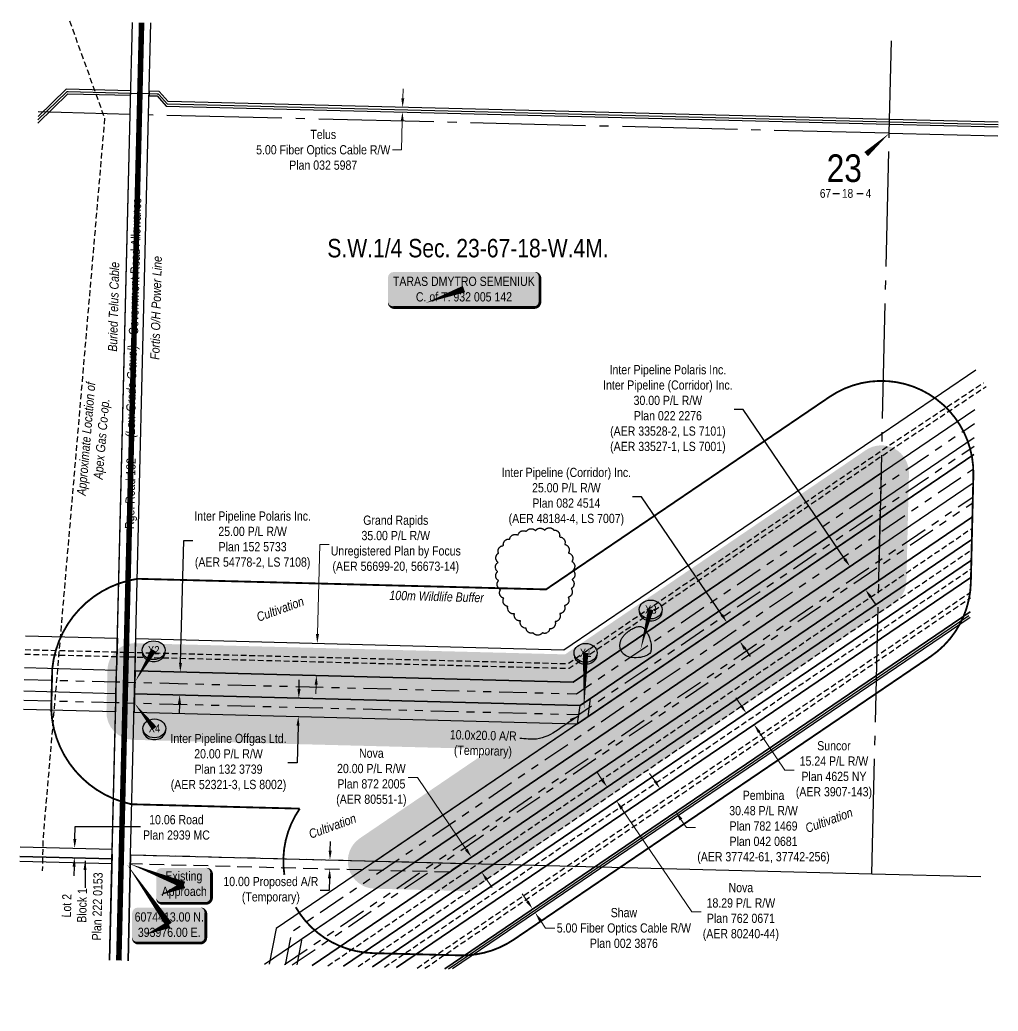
# Model space of a CAD drawing. Extents: x 393429 to 395403, y 6074252 to 6076228.
# Drawn here: x 393860 to 394923, y 6074252 to 6075329 of the extents above; entities that cross this region are included whole.
import ezdxf
from ezdxf.enums import TextEntityAlignment as Align

# ---------------------------------------------------------------- set-up
doc = ezdxf.new("R2010")
doc.units = 0
doc.header["$LTSCALE"] = 5
doc.header["$PDSIZE"] = 0.5
for name, pattern in [('0', [1, 1, 0]), ('foc-DRILLPATH', [14.75, 6, -1.75, 1.75, -1.75, 1.75, -1.75]), ('foc-QUARTERLINE', [33, 25, -3, 2, -3]), ('foc-TIELINE', [1.875, 1.25, -0.625]), ('HIDDEN2', [4.7625, 3.175, -1.5875]), ('UG_PIPE', [1.875, 1.25, -0.625])]:
    doc.linetypes.add(name, pattern=pattern)
doc.layers.get('Defpoints').update_dxf_attribs({"color": 9})
for name, color, linetype in [('10', 1, 'Continuous'), ('9', 3, 'Continuous'), ('AS-CABLE', 224, 'foc-CABLE'), ('AS-OWNER', 7, 'Continuous'), ('AS-PIPE-UG', 44, 'UG_PIPE'), ('AS-PIPE-UG-T', 44, 'Continuous'), ('AS-POWER', 104, 'foc-POWER'), ('AS-POWER-T', 104, 'Continuous'), ('AS-ROADS', 254, 'Continuous'), ('AS-TELUS', 224, 'foc-TEL'), ('C-RW', 13, 'Continuous'), ('C-SYMBOL', 7, 'Continuous'), ('F-RW', 190, 'Continuous'), ('L-QSEC', 8, 'foc-QUARTERLINE'), ('L-ROAD-T', 7, 'Continuous'), ('L-SEC', 7, 'Continuous'), ('L-SECLBL', 7, 'Continuous'), ('L-TITLEDB', 4, 'Continuous'), ('L-TITLEDB-T', 4, 'Continuous'), ('P-BUFFER-H 30m', 51, 'Continuous'), ('P-BUFFER-YELLOW', 50, 'foc-TIELINE'), ('P-BUFFER-YELLOW-T', 50, 'Continuous'), ('P-CROSSINGS', 250, 'Continuous'), ('P-PDRILLPATH', 12, 'foc-DRILLPATH'), ('P-PROPOSED', 10, 'Continuous'), ('P-PROPOSED-T', 10, 'Continuous'), ('P-TEMP-H', 41, 'Continuous'), ('P-TEMP_WORKSPACE', 46, 'Continuous'), ('T-BUSH', 110, '0'), ('T-EXISTING TFA', 220, 'HIDDEN2'), ('T-EXISTING TFA-T', 220, 'Continuous'), ('WETLAND', 143, 'Continuous')]:
    doc.layers.add(name, color=color, linetype=linetype)
for name, color, linetype, lineweight in [('F-RW-T', 190, 'Continuous', 9), ('P-TEMP-T', 46, 'Continuous', 18), ('T-TEXT', 48, 'Continuous', 18)]:
    doc.layers.add(name, color=color, linetype=linetype, lineweight=lineweight)
for name, color, linetype, true_color in [('P-REPAIR-BLUE-H', 7, 'Continuous', 0xa0d6fd), ('P-REPAIR-BROWN-H', 7, 'Continuous', 0xe7d5cf), ('P-REPAIR-GREEN-H', 7, 'Continuous', 0xd9ffb3), ('P-REPAIR-PURPLE-H', 7, 'Continuous', 0xeeddfd)]:
    doc.layers.add(name, color=color, linetype=linetype, true_color=true_color)
doc.styles.add('175L', font='ARIALN.TTF', dxfattribs={"height": 20})
doc.styles.add('80', font='ARIALN.TTF', dxfattribs={"height": 10})
doc.styles.add('80CG', font='ARIALN.TTF', dxfattribs={"height": 10})
doc.styles.add('80L', font='ARIALN.TTF', dxfattribs={"height": 10})
doc.styles.add('80LS', font='ARIALNI.TTF', dxfattribs={"height": 10})
doc.styles.add('Crossing', font='ARIALN.TTF', dxfattribs={"height": 10})
doc.styles.add('foc-LtypeFont', font='ARIALN.TTF', dxfattribs={"height": 7.35})
doc.styles.add('SIMPLEX', font='ARIALN.TTF')
doc.linetypes.add('foc-CABLE', pattern='A,2,-1,["C",foc-LtypeFont,S=0.2,R=0,X=-0.625,Y=-0.75],-1.24,8', length=12.24)
doc.linetypes.add('foc-POWER', pattern='A,6,-1,["P",foc-LtypeFont,S=0.2,R=0,X=-0.625,Y=-0.75],-1.24,4', length=12.24)
doc.linetypes.add('foc-POWER-NOLINE', pattern='A,0,-4,["P",foc-LtypeFont,S=0.2,R=0,X=-0.625,Y=-0.75],-8.24', length=12.24)
doc.linetypes.add('foc-TEL', pattern='A,2,-1,["T",foc-LtypeFont,S=0.2,R=0,X=-0.425,Y=-0.75],-1.24,8', length=12.24)
doc.linetypes.add('foc-TEL-NOLINE', pattern='A,0,-2,["T",foc-LtypeFont,S=0.2,R=0,X=-0.425,Y=-0.75],-10.24', length=12.24)
doc.dimstyles.new('Compass 5 000', dxfattribs={"dimscale": 5, "dimtxt": 9, "dimasz": 2, "dimexe": 0.2, "dimexo": 0.0625, "dimgap": 0.5, "dimtad": 0, "dimtih": 1, "dimtoh": 1, "dimzin": 0, "dimdsep": 46, "dimtxsty": '80CG', "dimcen": 0.1, "dimse1": 1, "dimse2": 1, "dimclrd": 256, "dimclrt": 256, "dimaunit": 1, "dimadec": 4, "dimazin": 0, "dimtfac": 0.06, "dimtofl": 0, "dimtmove": 0, "dimatfit": 1, "dimfxl": 0.2, "dimtolj": 1, "dimtzin": 0, "dimlwd": -1, "dimarcsym": 0})

# ---------------------------------------------------------------- blocks, each defined once
blk = doc.blocks.new('L-SECLBL')
at = {"layer": '9', "color": 7}
for p, q in [((-5.1, -27.8), (-12.3, -27.8)), ((20.7, -27.8), (13.5, -27.8))]:
    blk.add_line(p, q, dxfattribs=at)
at = {"layer": '10', "color": 2, "style": 'SIMPLEX'}
blk.add_attdef('SEC', text='', height=30, dxfattribs=at).set_placement((0, 0), align=Align.MIDDLE)
at = {"layer": '10', "color": 5, "style": '80L'}
blk.add_attdef('TWP', text='', height=9.5, dxfattribs=at).set_placement((-14.4, -27.4), align=Align.MIDDLE_RIGHT)
blk.add_attdef('RGE', text='', height=9.5, dxfattribs=at).set_placement((3.6, -27.4), align=Align.MIDDLE_CENTER)
blk.add_attdef('MER', text='', height=9.5, dxfattribs=at).set_placement((23.2, -27.4), align=Align.MIDDLE_LEFT)
blk = doc.blocks.new('*D422')
at = {"layer": 'Defpoints', "color": 0, "transparency": 16777216}
for p in [(394420.3, 6074358.7), (394350.1, 6074317.1), (394353, 6074313)]:
    blk.add_point(p, dxfattribs=at)
at = {"layer": 'F-RW-T', "transparency": 16777216}
for p, q in [((394411.8, 6074371.1), (394406.2, 6074379.4)), ((394425.9, 6074350.4), (394431.5, 6074342.2)), ((394431.5, 6074342.2), (394441.5, 6074342.2))]:
    blk.add_line(p, q, dxfattribs=at)
for points in [[(394413.2, 6074372), (394410.5, 6074370.2), (394417.5, 6074362.8)], [(394427.3, 6074351.4), (394424.5, 6074349.5), (394420.3, 6074358.7)]]:
    blk.add_solid(points, dxfattribs=at)
at = {"layer": 'F-RW-T', "transparency": 16777216, "insert": (394516.6, 6074342.2), "char_height": 10, "attachment_point": 5, "style": '80CG'}
blk.add_mtext('\\A1;Shaw\\P5.00 Fiber Optics Cable R/W\\PPlan 002 3876', dxfattribs=at)
blk = doc.blocks.new('*D423')
at = {"layer": 'Defpoints', "color": 0, "transparency": 16777216}
for p in [(394573, 6074468.5), (394251.2, 6074286.8), (394268.3, 6074261.6)]:
    blk.add_point(p, dxfattribs=at)
at = {"layer": 'F-RW-T', "transparency": 16777216}
for p, q in [((394550.2, 6074501.9), (394544.6, 6074510.2)), ((394578.6, 6074460.2), (394584.5, 6074451.5)), ((394584.5, 6074451.5), (394594.5, 6074451.5))]:
    blk.add_line(p, q, dxfattribs=at)
for points in [[(394551.6, 6074502.9), (394548.9, 6074501), (394555.8, 6074493.7)], [(394580, 6074461.1), (394577.2, 6074459.2), (394573, 6074468.5)]]:
    blk.add_solid(points, dxfattribs=at)
at = {"layer": 'F-RW-T', "transparency": 16777216, "insert": (394668.3, 6074451.5), "char_height": 10, "attachment_point": 5, "style": '80CG'}
blk.add_mtext('\\A1;Pembina\\P30.48 P/L R/W\\PPlan 782 1469\\PPlan 042 0681\\P(AER 37742-61, 37742-256)', dxfattribs=at)
blk = doc.blocks.new('*D424')
at = {"layer": 'Defpoints', "color": 0, "transparency": 16777216}
for p in [(394508.7, 6074480.1), (394209.4, 6074298.9), (394219.7, 6074283.8)]:
    blk.add_point(p, dxfattribs=at)
at = {"layer": 'F-RW-T', "transparency": 16777216}
for p, q in [((394492.8, 6074503.5), (394487.2, 6074511.7)), ((394514.3, 6074471.8), (394590.5, 6074359.6)), ((394590.5, 6074359.6), (394600.5, 6074359.6))]:
    blk.add_line(p, q, dxfattribs=at)
for points in [[(394494.2, 6074504.4), (394491.4, 6074502.5), (394498.4, 6074495.2)], [(394515.7, 6074472.7), (394512.9, 6074470.8), (394508.7, 6074480.1)]]:
    blk.add_solid(points, dxfattribs=at)
at = {"layer": 'F-RW-T', "transparency": 16777216, "insert": (394643.7, 6074359.6), "char_height": 10, "attachment_point": 5, "style": '80CG'}
blk.add_mtext('\\A1;Nova\\P18.29 P/L R/W\\PPlan 762 0671\\P(AER 80240-44)', dxfattribs=at)
blk = doc.blocks.new('*D425')
at = {"layer": 'Defpoints', "color": 0, "transparency": 16777216}
for p in [(394762.2, 6074734.8), (394087.7, 6074276.7), (394104.5, 6074251.9)]:
    blk.add_point(p, dxfattribs=at)
at = {"layer": 'P-PROPOSED-T', "color": 240, "transparency": 16777216}
for p, q in [((394646.3, 6074905.5), (394636.3, 6074905.5)), ((394756.6, 6074743), (394646.3, 6074905.5)), ((394784.6, 6074701.7), (394790.3, 6074693.4))]:
    blk.add_line(p, q, dxfattribs=at)
for points in [[(394757.9, 6074744), (394755.2, 6074742.1), (394762.2, 6074734.8)], [(394786, 6074702.6), (394783.3, 6074700.7), (394779, 6074709.9)]]:
    blk.add_solid(points, dxfattribs=at)
at = {"layer": 'P-PROPOSED-T', "transparency": 16777216, "insert": (394564.4, 6074905.5), "char_height": 10, "attachment_point": 5, "style": '80CG'}
blk.add_mtext('\\A1;Inter Pipeline Polaris Inc.\\PInter Pipeline (Corridor) Inc.\\P30.00 P/L R/W\\PPlan 022 2276\\P(AER 33528-2, LS 7101)\\P(AER 33527-1, LS 7001)', dxfattribs=at)
blk = doc.blocks.new('*D426')
at = {"layer": 'Defpoints', "color": 0, "transparency": 16777216}
for p in [(394658.1, 6074563.1), (394268.6, 6074317), (394277.2, 6074304.4)]:
    blk.add_point(p, dxfattribs=at)
at = {"layer": 'F-RW-T', "transparency": 16777216}
for p, q in [((394643.9, 6074584), (394638.3, 6074592.2)), ((394663.7, 6074554.8), (394691.6, 6074513.7)), ((394691.6, 6074513.7), (394701.6, 6074513.7))]:
    blk.add_line(p, q, dxfattribs=at)
for points in [[(394645.3, 6074584.9), (394642.5, 6074583), (394649.5, 6074575.7)], [(394665.1, 6074555.8), (394662.3, 6074553.9), (394658.1, 6074563.1)]]:
    blk.add_solid(points, dxfattribs=at)
at = {"layer": 'F-RW-T', "transparency": 16777216, "insert": (394744.8, 6074513.7), "char_height": 10, "attachment_point": 5, "style": '80CG'}
blk.add_mtext('\\A1;Suncor\\P15.24 P/L R/W\\PPlan 4625 NY\\P(AER 3907-143)', dxfattribs=at)
blk = doc.blocks.new('*D427')
at = {"layer": 'Defpoints', "color": 0, "transparency": 16777216}
for p in [(394628.5, 6074674.2), (394612.5, 6074663.3), (394626.6, 6074642.7)]:
    blk.add_point(p, dxfattribs=at)
at = {"layer": 'P-PROPOSED-T', "color": 240, "transparency": 16777216}
for p, q in [((394535.9, 6074810.6), (394525.9, 6074810.6)), ((394622.9, 6074682.5), (394535.9, 6074810.6)), ((394648.2, 6074645.3), (394653.8, 6074637))]:
    blk.add_line(p, q, dxfattribs=at)
for points in [[(394624.3, 6074683.4), (394621.5, 6074681.6), (394628.5, 6074674.2)], [(394649.6, 6074646.2), (394646.8, 6074644.3), (394642.6, 6074653.5)]]:
    blk.add_solid(points, dxfattribs=at)
at = {"layer": 'P-PROPOSED-T', "transparency": 16777216, "insert": (394454.1, 6074810.6), "char_height": 10, "attachment_point": 5, "style": '80CG'}
blk.add_mtext('\\A1;Inter Pipeline (Corridor) Inc.\\P25.00 P/L R/W\\PPlan 082 4514\\P(AER 48184-4, LS 7007)', dxfattribs=at)
blk = doc.blocks.new('*D428')
at = {"layer": 'Defpoints', "color": 0, "transparency": 16777216}
for p in [(394163.4, 6074591.9), (394248.8, 6074589.7), (394248.3, 6074569.7)]:
    blk.add_point(p, dxfattribs=at)
at = {"layer": 'P-PROPOSED-T', "color": 240, "transparency": 16777216}
for p, q in [((394163.7, 6074601.9), (394164, 6074611.9)), ((394162.7, 6074562), (394161.6, 6074521.6)), ((394161.6, 6074521.6), (394151.6, 6074521.6))]:
    blk.add_line(p, q, dxfattribs=at)
for points in [[(394162, 6074602), (394165.4, 6074601.9), (394163.4, 6074591.9)], [(394161, 6074562), (394164.3, 6074561.9), (394162.9, 6074571.9)]]:
    blk.add_solid(points, dxfattribs=at)
at = {"layer": 'P-PROPOSED-T', "transparency": 16777216, "insert": (394087.1, 6074521.6), "char_height": 10, "attachment_point": 5, "style": '80CG'}
blk.add_mtext('\\A1;Inter Pipeline Offgas Ltd.\\P20.00 P/L R/W\\PPlan 132 3739\\P(AER 52321-3, LS 8002)', dxfattribs=at)
blk = doc.blocks.new('*D429')
at = {"layer": 'Defpoints', "color": 0, "transparency": 16777216}
for p in [(394034.7, 6074620.3), (394089.4, 6074618.9), (394088.7, 6074593.9)]:
    blk.add_point(p, dxfattribs=at)
at = {"layer": 'P-PROPOSED-T', "color": 240, "transparency": 16777216}
for p, q in [((394035, 6074630.3), (394038.4, 6074763.2)), ((394038.4, 6074763.2), (394048.4, 6074763.2)), ((394033.8, 6074585.3), (394033.6, 6074575.3))]:
    blk.add_line(p, q, dxfattribs=at)
for points in [[(394033.3, 6074630.3), (394036.6, 6074630.2), (394034.7, 6074620.3)], [(394032.1, 6074585.3), (394035.5, 6074585.3), (394034.1, 6074595.3)]]:
    blk.add_solid(points, dxfattribs=at)
at = {"layer": 'P-PROPOSED-T', "transparency": 16777216, "insert": (394113.3, 6074763.2), "char_height": 10, "attachment_point": 5, "style": '80CG'}
blk.add_mtext('\\A1;Inter Pipeline Polaris Inc.\\P25.00 P/L R/W\\PPlan 152 5733\\P(AER 54778-2, LS 7108)', dxfattribs=at)
blk = doc.blocks.new('*D430')
at = {"layer": 'Defpoints', "color": 0, "transparency": 16777216}
for p in [(394183.5, 6074651.4), (394240.5, 6074650), (394239.6, 6074615)]:
    blk.add_point(p, dxfattribs=at)
at = {"layer": 'F-RW-T', "transparency": 16777216}
for p, q in [((394183.8, 6074661.4), (394186.3, 6074758.7)), ((394186.3, 6074758.7), (394196.3, 6074758.7)), ((394182.3, 6074606.5), (394182.1, 6074596.5))]:
    blk.add_line(p, q, dxfattribs=at)
for points in [[(394182.1, 6074661.5), (394185.4, 6074661.4), (394183.5, 6074651.4)], [(394180.7, 6074606.5), (394184, 6074606.4), (394182.6, 6074616.5)]]:
    blk.add_solid(points, dxfattribs=at)
at = {"layer": 'F-RW-T', "transparency": 16777216, "insert": (394268.8, 6074758.7), "char_height": 10, "attachment_point": 5, "style": '80CG'}
blk.add_mtext('\\A1;Grand Rapids\\P35.00 P/L R/W\\PUnregistered Plan by Focus\\P(AER 56699-20, 56673-14)', dxfattribs=at)
blk = doc.blocks.new('*D431')
at = {"layer": 'Defpoints', "color": 0, "transparency": 16777216}
for p in [(394276.1, 6075228.6), (394283.9, 6075228.4), (394284, 6075233.4)]:
    blk.add_point(p, dxfattribs=at)
at = {"layer": 'F-RW-T', "transparency": 16777216}
for p, q in [((394276.5, 6075243.6), (394276.7, 6075253.6)), ((394275.9, 6075218.6), (394275.1, 6075187.5)), ((394275.1, 6075187.5), (394265.1, 6075187.5))]:
    blk.add_line(p, q, dxfattribs=at)
for points in [[(394274.8, 6075243.6), (394278.1, 6075243.6), (394276.2, 6075233.6)], [(394274.2, 6075218.6), (394277.5, 6075218.6), (394276.1, 6075228.6)]]:
    blk.add_solid(points, dxfattribs=at)
at = {"layer": 'F-RW-T', "transparency": 16777216, "insert": (394190, 6075187.5), "char_height": 10, "attachment_point": 5, "style": '80CG'}
blk.add_mtext('\\A1;Telus\\P5.00 Fiber Optics Cable R/W\\PPlan 032 5987', dxfattribs=at)
blk = doc.blocks.new('*D432')
at = {"layer": 'Defpoints', "color": 0, "transparency": 16777216}
for p in [(394433.5, 6074475.3), (394444.7, 6074458.7), (394351, 6074419.2)]:
    blk.add_point(p, dxfattribs=at)
at = {"layer": 'F-RW-T', "transparency": 16777216}
for p, q in [((394292.3, 6074505.6), (394282.3, 6074505.6)), ((394345.4, 6074427.5), (394292.3, 6074505.6)), ((394367.8, 6074394.4), (394373.5, 6074386.2))]:
    blk.add_line(p, q, dxfattribs=at)
for points in [[(394346.7, 6074428.4), (394344, 6074426.6), (394351, 6074419.2)], [(394369.2, 6074395.4), (394366.5, 6074393.5), (394362.2, 6074402.7)]]:
    blk.add_solid(points, dxfattribs=at)
at = {"layer": 'F-RW-T', "transparency": 16777216, "insert": (394242.3, 6074505.6), "char_height": 10, "attachment_point": 5, "style": '80CG'}
blk.add_mtext('\\A1;Nova\\P20.00 P/L R/W\\PPlan 872 2005\\P(AER 80551-1)', dxfattribs=at)
blk = doc.blocks.new('*D433')
at = {"layer": 'Defpoints', "color": 0, "transparency": 16777216}
for p in [(394074.9, 6074419.3), (394074.7, 6074409.3), (394197.1, 6074406.2)]:
    blk.add_point(p, dxfattribs=at)
at = {"layer": 'T-EXISTING TFA-T', "transparency": 16777216}
for p, q in [((394197.6, 6074426.2), (394197.8, 6074436.2)), ((394196.8, 6074396.2), (394196.5, 6074382.9)), ((394196.5, 6074382.9), (394186.5, 6074382.9))]:
    blk.add_line(p, q, dxfattribs=at)
for points in [[(394195.9, 6074426.2), (394199.2, 6074426.1), (394197.3, 6074416.2)], [(394195.1, 6074396.2), (394198.5, 6074396.1), (394197.1, 6074406.2)]]:
    blk.add_solid(points, dxfattribs=at)
at = {"layer": 'T-EXISTING TFA-T', "transparency": 16777216, "insert": (394133.1, 6074382.9), "char_height": 10, "attachment_point": 5, "style": '80CG'}
blk.add_mtext('\\A1;10.00 Proposed A/R\\P(Temporary) ', dxfattribs=at)
blk = doc.blocks.new('*U434')
h = blk.add_hatch(color=255)
edge = h.paths.add_edge_path()
edge.add_line((-24, -20), (24, -20))
edge.add_arc((24, -14), 6, 270, 360)
edge.add_line((30, -14), (30, 12.5))
edge.add_arc((24, 12.5), 6, 0, 90)
edge.add_line((24, 18.5), (-24, 18.5))
edge.add_arc((-24, 12.5), 6, 90, 180)
edge.add_line((-30, 12.5), (-30, -14))
edge.add_arc((-24, -14), 6, 180, 270)
at = {"color": 1, "flags": 128}
for points in [[(-60.1, 23.4, 0, 7.5, 0), (0, 0, 0, 0, 0)], [(-25.5, -11, 0, 7.5, 0), (0, 0, 0, 0, 0)]]:
    blk.add_lwpolyline(points, format="xyseb", dxfattribs=at)
blk.add_lwpolyline([(-24, -20, 3, 3, 0), (24, -20, 3, 3, 0.414214), (30, -14, 3, 3, 0), (30, 12.5, 3, 0, 0.414214), (24, 18.5, 0, 0, 0), (-24, 18.5, 0, 0, 0.414214), (-30, 12.5, 0, 0, 0), (-30, -14, 0, 3, 0.414214)], format="xyseb", close=True, dxfattribs=at)
at = {"color": 1, "style": '80'}
blk.add_attdef('ENTER_TEXT_001', (-26.8, -4.9), '', height=10, dxfattribs=at)
blk = doc.blocks.new('*U439')
h = blk.add_hatch(color=59)
edge = h.paths.add_edge_path()
edge.add_line((-76.5, -20), (76.5, -20))
edge.add_arc((76.5, -14), 6, 270, 360)
edge.add_line((82.5, -14), (82.5, 12.5))
edge.add_arc((76.5, 12.5), 6, 0, 90)
edge.add_line((76.5, 18.5), (-76.5, 18.5))
edge.add_arc((-76.5, 12.5), 6, 90, 180)
edge.add_line((-82.5, 12.5), (-82.5, -14))
edge.add_arc((-76.5, -14), 6, 180, 270)
at = {"color": 1, "flags": 128}
blk.add_lwpolyline([(-76.5, -20, 3, 3, 0), (76.5, -20, 3, 3, 0.414214), (82.5, -14, 3, 3, 0), (82.5, 12.5, 3, 0, 0.414214), (76.5, 18.5, 0, 0, 0), (-76.5, 18.5, 0, 0, 0.414214), (-82.5, 12.5, 0, 0, 0), (-82.5, -14, 0, 3, 0.414214)], format="xyseb", close=True, dxfattribs=at)
blk.add_lwpolyline([(-41.6, -15.1, 0, 7.5, 0), (0, 0, 0, 0, 0)], format="xyseb", dxfattribs=at)
at = {"color": 1, "style": '80'}
blk.add_attdef('ENTER_TEXT_001', (-36, -5), '', height=10, dxfattribs=at)
blk = doc.blocks.new('xing2')
h = blk.add_hatch(color=50)
h.dxf.hatch_style = 1
edge = h.paths.add_edge_path()
edge.add_ellipse((0, 0), major_axis=(-12.5, 0), ratio=0.816297, start_angle=0, end_angle=360)
h = blk.add_hatch(color=250)
h.dxf.hatch_style = 1
edge = h.paths.add_edge_path()
edge.add_ellipse((0, -2), major_axis=(-12.5, 0), ratio=0.816297, start_angle=0, end_angle=180)
edge.add_line((12.5, -2), (12.5, 0))
edge.add_ellipse((0, 0), major_axis=(-12.5, 0), ratio=0.816297, start_angle=0, end_angle=180, ccw=False)
edge.add_line((-12.5, 0), (-12.5, -2))
at = {"color": 250}
blk.add_ellipse((0, 0), major_axis=(-12.5, 0), ratio=0.816297, dxfattribs=at)
blk.add_ellipse((0, -2), major_axis=(-12.5, 0), ratio=0.816297, start_param=0, end_param=3.141593, dxfattribs=at)
at = {"color": 250, "style": 'Crossing'}
blk.add_attdef('CROSSING', text='', height=9, dxfattribs=at).set_placement((0.1, 0), align=Align.MIDDLE_CENTER)
at = {"color": 250, "style": 'Crossing', "flags": 1}
for tag, p in [('OWNER', (0.1, -12.5)), ('DESCRIPTION', (0.1, -25.8)), ('LOCATION', (0.1, -39.3)), ('DWG_REF', (0.1, -52.8))]:
    blk.add_attdef(tag, text='', height=9, dxfattribs=at).set_placement(p, align=Align.MIDDLE_CENTER)
blk = doc.blocks.new('*U495')
h = blk.add_hatch(color=255)
edge = h.paths.add_edge_path()
edge.add_line((-34, -20), (34, -20))
edge.add_arc((34, -14), 6, 270, 360)
edge.add_line((40, -14), (40, 12.5))
edge.add_arc((34, 12.5), 6, 0, 90)
edge.add_line((34, 18.5), (-34, 18.5))
edge.add_arc((-34, 12.5), 6, 90, 180)
edge.add_line((-40, 12.5), (-40, -14))
edge.add_arc((-34, -14), 6, 180, 270)
at = {"color": 1, "flags": 128}
for points in [[(-46, 66.1, 0, 7.5, 0), (0, 0, 0, 0, 0)], [(-25.5, -11, 0, 7.5, 0), (0, 0, 0, 0, 0)]]:
    blk.add_lwpolyline(points, format="xyseb", dxfattribs=at)
blk.add_lwpolyline([(-34, -20, 3, 3, 0), (34, -20, 3, 3, 0.414214), (40, -14, 3, 3, 0), (40, 12.5, 3, 0, 0.414214), (34, 18.5, 0, 0, 0), (-34, 18.5, 0, 0, 0.414214), (-40, 12.5, 0, 0, 0), (-40, -14, 0, 3, 0.414214)], format="xyseb", close=True, dxfattribs=at)
at = {"color": 1, "style": '80'}
blk.add_attdef('ENTER_TEXT_001', (-26.8, -4.9), '', height=10, dxfattribs=at)

msp = doc.modelspace()

# ---------------------------------------------------------------- hatches: boundary and pattern name
at = {"layer": 'P-BUFFER-H 30m'}
h = msp.add_hatch(color=256, dxfattribs=at)
h.dxf.hatch_style = 1
h.paths.add_polyline_path([(394810.384, 6074694.976, 0.24226057), (394823.521, 6074719.089), (394826.262, 6074835.788, 0.60996819), (394779.416, 6074861.31), (394452.734, 6074639.448), (393986.388, 6074651.558, 0.4146769), (393955.618, 6074622.299), (393954.521, 6074577.313, 0.41375037), (393983.733, 6074546.591), (394372.345, 6074536.5), (394229.82, 6074439.705, 0.72877915), (394245.898, 6074384.898), (394340.199, 6074382.457, 0.15688577), (394357.83, 6074387.629)])
h.paths.add_polyline_path([(393984.512, 6074576.581), (393985, 6074596.575), (393985.609, 6074621.568), (394461.604, 6074609.207), (394796.27, 6074836.492), (394795.549, 6074805.782), (394795.116, 6074787.356), (394794.395, 6074756.646), (394793.529, 6074719.794), (394340.975, 6074412.446), (394289.538, 6074413.778), (394246.674, 6074414.888), (394466.337, 6074564.069)], flags=16)
at = {"layer": 'P-REPAIR-BLUE-H'}
h = msp.add_hatch(color=256, dxfattribs=at)
h.dxf.hatch_style = 1
h.paths.add_polyline_path([(394340.975, 6074412.446), (394793.529, 6074719.794), (394794.395, 6074756.646), (394289.538, 6074413.778)])
at = {"layer": 'P-REPAIR-BROWN-H'}
h = msp.add_hatch(color=256, dxfattribs=at)
h.dxf.hatch_style = 1
h.paths.add_polyline_path([(393985.609, 6074621.568), (393985, 6074596.575), (394468.996, 6074584.007), (394795.549, 6074805.782), (394796.27, 6074836.492), (394461.604, 6074609.207)])
at = {"layer": 'P-REPAIR-GREEN-H'}
h = msp.add_hatch(color=256, dxfattribs=at)
h.dxf.hatch_style = 1
h.paths.add_polyline_path([(393984.512, 6074576.581), (394466.337, 6074564.069), (394795.116, 6074787.356), (394795.549, 6074805.782), (394468.996, 6074584.007), (393985, 6074596.575)])
at = {"layer": 'P-REPAIR-PURPLE-H'}
h = msp.add_hatch(color=256, dxfattribs=at)
h.dxf.hatch_style = 1
h.paths.add_polyline_path([(394246.674, 6074414.888), (394289.538, 6074413.778), (394794.395, 6074756.646), (394795.116, 6074787.356)])
at = {"layer": 'P-TEMP-H'}
h = msp.add_hatch(color=256, dxfattribs=at)
h.dxf.hatch_style = 1
h.paths.add_polyline_path([(394480.089, 6074591.541), (394477.43, 6074571.603), (394466.337, 6074564.069), (394468.996, 6074584.007)])

# ---------------------------------------------------------------- linework, layer by layer
at = {"layer": 'AS-CABLE', "flags": 128}
msp.add_lwpolyline([(394326.227, 6074297.855), (394891.206, 6074681.555)], dxfattribs=at)
at = {"layer": 'AS-PIPE-UG', "flags": 128}
for points in [[(393914.425, 6075327.64), (393952.486, 6075221.785), (393885.462, 6074438.348), (393884.835, 6074404.349)], [(393865.919, 6074639.681), (393965.83, 6074637.087), (393985.943, 6074636.564), (394457.169, 6074624.328), (394808.436, 6074862.886), (394909.968, 6074930.397)], [(393866.049, 6074644.679), (393965.96, 6074642.085), (393986.073, 6074641.563), (394455.691, 6074629.368), (394805.647, 6074867.037), (394907.2, 6074934.561)], [(394194.962, 6074301.195), (394894.89, 6074776.543)], [(394227.809, 6074300.359), (394894.338, 6074753.026)], [(394256.571, 6074299.628), (394893.854, 6074732.431)], [(394291.914, 6074298.728), (394893.259, 6074707.126)], [(394300.492, 6074298.51), (394893.115, 6074700.984)]]:
    msp.add_lwpolyline(points, dxfattribs=at)
at = {"layer": 'AS-POWER', "linetype": 'foc-POWER-NOLINE', "flags": 128}
msp.add_lwpolyline([(393977.992, 6074306.716), (393980.737, 6074421.772), (394000.335, 6075225.466), (394002.755, 6075325.488)], dxfattribs=at)
at = {"layer": 'AS-ROADS', "const_width": 6, "flags": 128}
msp.add_lwpolyline([(393967.935, 6074306.971), (393970.559, 6074417.042), (393990.278, 6075225.711), (393992.698, 6075325.733)], dxfattribs=at)
at = {"layer": 'AS-TELUS', "linetype": 'foc-TEL-NOLINE', "flags": 128}
msp.add_lwpolyline([(393957.879, 6074307.227), (393960.744, 6074427.338), (393980.221, 6075225.956), (393982.641, 6075325.978)], dxfattribs=at)
at = {"layer": 'AS-TELUS', "flags": 128}
msp.add_lwpolyline([(393880.09, 6075220.199), (393910.967, 6075250.234, -0.20185818), (393912.773, 6075250.941), (393980.801, 6075249.23), (394000.901, 6075248.715), (394009.693, 6075248.488, -0.20813073), (394011.501, 6075247.645), (394020.501, 6075237.469), (394805.235, 6075217.911), (394923.13, 6075214.973)], format="xyb", dxfattribs=at)
at = {"layer": 'C-RW', "flags": 128}
for points in [[(394897.198, 6074874.816), (394468.996, 6074584.007), (393985, 6074596.575), (393985.609, 6074621.568), (394461.604, 6074609.207), (394897.919, 6074905.526)], [(394897.198, 6074874.816), (394468.996, 6074584.007), (393985, 6074596.575), (393984.512, 6074576.581), (394466.337, 6074564.069), (394896.765, 6074856.39)], [(394896.765, 6074856.39), (394138.723, 6074341.573), (394131.323, 6074302.814)], [(394126.337, 6074302.941), (394896.044, 6074825.68)], [(394161.717, 6074302.041), (394167.185, 6074330.683), (394896.044, 6074825.68)], [(394895.178, 6074788.827), (394177.806, 6074301.632)], [(393864.921, 6074599.727), (393964.886, 6074597.096), (393965.496, 6074622.09), (393865.529, 6074624.686)], [(393864.921, 6074599.727), (393964.886, 6074597.096), (393964.399, 6074577.102), (393864.433, 6074579.733)]]:
    msp.add_lwpolyline(points, dxfattribs=at)
at = {"layer": 'F-RW', "flags": 128}
for points in [[(393880.004, 6075216.628), (393912.71, 6075248.442), (393980.738, 6075246.731), (393980.86, 6075251.728), (393910.767, 6075253.491), (393880.175, 6075223.734)], [(394923.188, 6075217.472), (394805.298, 6075220.41), (394021.652, 6075239.941), (394011.932, 6075250.931), (394000.958, 6075251.215), (394000.837, 6075246.216), (394009.628, 6075245.989), (394019.35, 6075234.997), (394805.173, 6075215.412), (394923.072, 6075212.474)], [(394796.27, 6074836.492), (394461.604, 6074609.207), (393985.609, 6074621.568), (393986.462, 6074656.558), (394451.256, 6074644.488), (394898.929, 6074948.521)], [(394177.806, 6074301.632), (394895.178, 6074788.827)], [(394894.601, 6074764.259), (394212.119, 6074300.759)], [(394212.119, 6074300.759), (394894.601, 6074764.259)], [(394894.074, 6074741.792), (394243.498, 6074299.96)], [(394243.498, 6074299.96), (394894.074, 6074741.792)], [(394893.634, 6074723.071), (394269.645, 6074299.295)], [(394269.645, 6074299.295), (394893.634, 6074723.071)], [(394892.755, 6074685.629), (394321.937, 6074297.965)], [(394321.937, 6074297.965), (394892.755, 6074685.629)], [(394892.61, 6074679.487), (394330.516, 6074297.746)], [(393866.438, 6074659.674), (393966.349, 6074657.08), (393965.496, 6074622.09), (393865.529, 6074624.686)]]:
    msp.add_lwpolyline(points, dxfattribs=at)
at = {"layer": 'L-QSEC'}
for p, q in [((394804.938, 6075205.524), (394807.308, 6075305.89)), ((393980.221, 6075225.956), (393880.293, 6075228.66)), ((394804.938, 6075205.524), (394000.335, 6075225.466)), ((394786.04, 6074400.925), (394804.938, 6075205.524)), ((394804.938, 6075205.524), (394922.843, 6075202.573))]:
    msp.add_line(p, q, dxfattribs=at)
at = {"layer": 'L-SEC'}
for p, q in [((393980.221, 6075225.953), (393982.641, 6075325.978)), ((394000.335, 6075225.466), (394002.755, 6075325.488)), ((393960.623, 6074422.262), (393980.221, 6075225.956)), ((393980.737, 6074421.772), (394000.335, 6075225.466)), ((393960.623, 6074422.252), (393957.879, 6074307.227)), ((393980.737, 6074421.772), (393977.992, 6074306.716)), ((393980.737, 6074421.772), (394786.04, 6074400.925)), ((394786.04, 6074400.925), (394904.227, 6074398.034))]:
    msp.add_line(p, q, dxfattribs=at)
at = {"layer": 'L-SECLBL', "flags": 128}
msp.add_lwpolyline([(394804.938, 6075205.524, 0, 6, 0), (394779.764, 6075182.813, 0, 0, 0)], format="xyseb", dxfattribs=at)
at = {"layer": 'L-TITLEDB', "flags": 128}
for points in [[(393860.536, 6074419.92), (393960.502, 6074417.281), (393960.744, 6074427.338), (393860.775, 6074429.977)], [(393860.417, 6074414.921), (393960.383, 6074412.283), (393960.502, 6074417.281), (393860.536, 6074419.92)]]:
    msp.add_lwpolyline(points, dxfattribs=at)
at = {"layer": 'L-TITLEDB-T'}
msp.add_line((393919.396, 6074408.863), (393919.132, 6074398.866), dxfattribs=at)
msp.add_lwpolyline([(393920.189, 6074438.912), (393920.546, 6074452.435), (393991.602, 6074452.435)], dxfattribs=at)
for points in [[(393918.523, 6074438.956), (393921.855, 6074438.868), (393919.925, 6074428.916)], [(393917.73, 6074408.907), (393921.062, 6074408.819), (393919.66, 6074418.859)]]:
    msp.add_solid(points, dxfattribs=at)
at = {"layer": 'P-BUFFER-YELLOW', "ltscale": 2, "const_width": 1.999, "flags": 128}
msp.add_lwpolyline([(394147.796, 6074399.95, -0.19135486), (394164.5, 6074471.874), (393981.916, 6074476.615, -0.341453), (393894.539, 6074578.775), (393895.636, 6074623.762, -0.34249254), (393988.205, 6074721.534), (394432.038, 6074710.009), (394740.088, 6074919.218, -0.60996819), (394896.243, 6074834.144), (394893.502, 6074717.446, -0.24226057), (394849.712, 6074637.068), (394397.158, 6074329.721, -0.15688577), (394338.388, 6074312.48), (394244.087, 6074314.921, -0.26078452), (394160.117, 6074364.809, -0.26078452)], format="xyb", dxfattribs=at)
at = {"layer": 'P-CROSSINGS', "flags": 128}
for points in [[(394534.5, 6074643.604, 0, 6, 0), (394545.749, 6074688.158, 0, 0, 0)], [(393985.304, 6074609.072, 0, 6, 0), (394005.759, 6074643.957, 0, 0, 0)], [(394473.213, 6074577.805, 0, 6, 0), (394474.978, 6074641.11, 0, 0, 0)], [(393984.741, 6074586.579, 0, 6, 0), (394006.554, 6074559.081, 0, 0, 0)]]:
    msp.add_lwpolyline(points, format="xyseb", dxfattribs=at)
at = {"layer": 'P-PDRILLPATH', "flags": 128}
for points in [[(393865.205, 6074612.19), (393965.171, 6074609.594), (393985.285, 6074609.072), (394465.3, 6074596.607), (394897.559, 6074890.171)], [(393864.658, 6074589.73), (393964.623, 6074587.099), (393984.741, 6074586.579), (394467.667, 6074574.038), (394896.982, 6074865.603)], [(394149.053, 6074302.363), (394155.878, 6074338.114), (394896.405, 6074841.035)], [(394147.782, 6074302.396), (394895.683, 6074810.325)], [(394156.36, 6074302.177), (394895.539, 6074804.183)]]:
    msp.add_lwpolyline(points, dxfattribs=at)
at = {"layer": 'P-PROPOSED', "flags": 128}
for points in [[(393985.609, 6074621.568), (393985, 6074596.575), (394468.996, 6074584.007), (394795.549, 6074805.782), (394796.27, 6074836.492), (394461.604, 6074609.207)], [(393984.512, 6074576.581), (394466.337, 6074564.069), (394795.116, 6074787.356), (394795.549, 6074805.782), (394468.996, 6074584.007), (393985, 6074596.575)], [(394246.674, 6074414.888), (394289.538, 6074413.778), (394794.395, 6074756.646), (394795.116, 6074787.356)], [(394340.975, 6074412.446), (394793.529, 6074719.794), (394794.395, 6074756.646), (394289.538, 6074413.778)]]:
    msp.add_lwpolyline(points, close=True, dxfattribs=at)
at = {"layer": 'P-TEMP_WORKSPACE'}
msp.add_lwpolyline([(394480.089, 6074591.541), (394477.43, 6074571.603), (394466.337, 6074564.069), (394468.996, 6074584.007)], close=True, dxfattribs=at)
at = {"layer": 'T-BUSH', "flags": 128}
msp.add_lwpolyline([(394390.49, 6074691.467, -0.52056705), (394386.044, 6074700.425, -0.52056705), (394382.619, 6074709.738, -0.52056705), (394380.523, 6074719.516, -0.52056705), (394379.446, 6074729.379, -0.52056705), (394379.9, 6074739.368, -0.52056705), (394380.354, 6074749.358, -0.52056705), (394385.754, 6074757.582, -0.52056705), (394392.45, 6074764.706, -0.52056705), (394401.559, 6074768.833, -0.52056705), (394410.667, 6074772.96, -0.52056705), (394420.561, 6074773.762, -0.52056705), (394430.554, 6074774.146, -0.52056705), (394440.547, 6074774.53, -0.52056705), (394446.622, 6074766.976, -0.52056705), (394452.397, 6074758.811, -0.52056705), (394456.356, 6074749.652, -0.52056705), (394460.135, 6074740.393, -0.52056705), (394461.219, 6074730.73, -0.52056705), (394460.323, 6074720.771, -0.52056705), (394459.341, 6074710.829, -0.52056705), (394456.068, 6074701.38, -0.52056705), (394451.963, 6074692.313, -0.52056705), (394446.929, 6074683.672, -0.52056705), (394441.895, 6074675.032, -0.52056705), (394435.93, 6074667.017, -0.52056705), (394427.978, 6074662.857, -0.52056705), (394417.978, 6074662.857, -0.52056705), (394410.458, 6074667.989, -0.52056705), (394404.245, 6074675.825, -0.52056705), (394397.705, 6074683.386, -0.52056705)], format="xyb", close=True, dxfattribs=at)
at = {"layer": 'T-EXISTING TFA', "flags": 128}
msp.add_lwpolyline([(394326.787, 6074402.81), (393980.496, 6074411.775), (393980.734, 6074421.772), (394340.975, 6074412.446)], close=True, dxfattribs=at)
at = {"layer": 'WETLAND'}
msp.add_lwpolyline([(394545.44, 6074641.649), (394544.676, 6074640.567), (394543.578, 6074639.573), (394542.189, 6074638.677), (394540.552, 6074637.885), (394538.707, 6074637.204), (394536.698, 6074636.644), (394534.567, 6074636.21), (394532.356, 6074635.911), (394530.107, 6074635.754), (394527.863, 6074635.746), (394525.666, 6074635.896), (394523.558, 6074636.211), (394521.582, 6074636.698), (394519.779, 6074637.365), (394518.193, 6074638.219), (394516.865, 6074639.268), (394516.58, 6074639.549), (394516.293, 6074639.842), (394516.003, 6074640.148), (394515.714, 6074640.465), (394515.427, 6074640.793), (394515.143, 6074641.13), (394514.865, 6074641.476), (394514.594, 6074641.829), (394514.332, 6074642.189), (394514.081, 6074642.555), (394513.842, 6074642.926), (394513.618, 6074643.302), (394513.409, 6074643.68), (394513.218, 6074644.06), (394513.046, 6074644.442), (394512.896, 6074644.824), (394512.732, 6074645.322), (394512.594, 6074645.838), (394512.482, 6074646.369), (394512.395, 6074646.913), (394512.332, 6074647.467), (394512.291, 6074648.029), (394512.272, 6074648.596), (394512.273, 6074649.167), (394512.294, 6074649.738), (394512.333, 6074650.308), (394512.389, 6074650.873), (394512.462, 6074651.432), (394512.55, 6074651.982), (394512.653, 6074652.521), (394512.768, 6074653.046), (394512.896, 6074653.556), (394513.124, 6074654.299), (394513.407, 6074655.036), (394513.742, 6074655.765), (394514.123, 6074656.485), (394514.546, 6074657.194), (394515.008, 6074657.891), (394515.505, 6074658.574), (394516.032, 6074659.242), (394516.584, 6074659.894), (394517.159, 6074660.528), (394517.751, 6074661.143), (394518.357, 6074661.737), (394518.973, 6074662.308), (394519.593, 6074662.856), (394520.215, 6074663.378), (394520.834, 6074663.874), (394521.626, 6074664.478), (394522.479, 6074665.093), (394523.382, 6074665.709), (394524.329, 6074666.317), (394525.309, 6074666.907), (394526.315, 6074667.469), (394527.338, 6074667.993), (394528.37, 6074668.47), (394529.401, 6074668.891), (394530.425, 6074669.245), (394531.432, 6074669.523), (394532.413, 6074669.715), (394533.36, 6074669.811), (394534.265, 6074669.802), (394535.12, 6074669.679), (394535.915, 6074669.431), (394536.447, 6074669.174), (394536.973, 6074668.85), (394537.491, 6074668.464), (394538, 6074668.023), (394538.5, 6074667.533), (394538.988, 6074667), (394539.466, 6074666.43), (394539.93, 6074665.83), (394540.38, 6074665.206), (394540.816, 6074664.565), (394541.235, 6074663.912), (394541.638, 6074663.255), (394542.023, 6074662.598), (394542.388, 6074661.949), (394542.734, 6074661.314), (394543.058, 6074660.699), (394543.577, 6074659.628), (394544.063, 6074658.475), (394544.514, 6074657.254), (394544.924, 6074655.98), (394545.291, 6074654.666), (394545.612, 6074653.327), (394545.881, 6074651.977), (394546.097, 6074650.629), (394546.255, 6074649.299), (394546.352, 6074648), (394546.383, 6074646.746), (394546.346, 6074645.551), (394546.237, 6074644.43), (394546.052, 6074643.397), (394545.787, 6074642.465), (394545.44, 6074641.649)], close=True, dxfattribs=at)

# ---------------------------------------------------------------- block references
ref = msp.add_blockref('*U495', (394022.45, 6074345.821))
ref.add_attrib('ENTER_TEXT_001', '6074413.00 N.', (393985.155, 6074349.24), dxfattribs={"color": 1, "height": 10, "style": '80'})
ref.add_attrib('ENTER_TEXT_002', '393976.00 E.', (393988.63, 6074332.532), dxfattribs={"color": 1, "height": 10, "style": '80'})
ref = msp.add_blockref('*U434', (394038.645, 6074389.004))
ref.add_attrib('ENTER_TEXT_001', 'Existing', (394018.529, 6074393.725), dxfattribs={"color": 1, "height": 10, "style": '80'})
ref.add_attrib('ENTER_TEXT_002', 'Approach', (394014.522, 6074377.059), dxfattribs={"color": 1, "height": 10, "style": '80'})
at = {"layer": 'AS-OWNER'}
ref = msp.add_blockref('*U439', (394342.873, 6075036.253), dxfattribs=at)
ref.add_attrib('ENTER_TEXT_001', 'TARAS DMYTRO SEMENIUK', (394265.731, 6075039.671), dxfattribs={"layer": '0', "color": 1, "height": 10, "style": '80'})
ref.add_attrib('ENTER_TEXT_002', 'C. of T. 932 005 142', (394290.673, 6075022.827), dxfattribs={"layer": '0', "color": 1, "height": 10, "style": '80'})
at = {"layer": 'L-SECLBL'}
msp.add_blockref('L-SECLBL', (394756.008, 6075167.57), dxfattribs=at).add_auto_attribs({'SEC': '23', 'TWP': '67', 'RGE': '18', 'MER': '4'})
at = {"layer": 'P-CROSSINGS', "xscale": 1.000190094096578, "yscale": 1.000190094096578, "zscale": 1.000190094096578}
for p, values in [((394545.749, 6074688.158), {'CROSSING': 'X3'}), ((394005.759, 6074643.957), {'CROSSING': 'X2'}), ((394474.978, 6074641.11), {'CROSSING': 'X1'}), ((394006.554, 6074559.081), {'CROSSING': 'X4'})]:
    msp.add_blockref('xing2', p, dxfattribs=at).add_auto_attribs(values)

# ---------------------------------------------------------------- texts
at = {"layer": 'AS-PIPE-UG-T', "insert": (393922.077, 6074812.416), "char_height": 10, "attachment_point": 1, "rotation": 85.110148, "style": '175L'}
msp.add_mtext_dynamic_manual_height_columns('\\pi0.05;{\\fArial Narrow|b0|i1|c0|p34;Approximate Location of \\P\\pi19.201;Apex Gas Co-op.}', width=125.14093, gutter_width=100, heights=[0], dxfattribs=at)
at = {"layer": 'AS-POWER-T', "insert": (394002.004, 6074959.308), "char_height": 10, "attachment_point": 1, "rotation": 88.603125, "style": '175L'}
msp.add_mtext_dynamic_manual_height_columns('\\pi0.32626;{\\fArial Narrow|b0|i1|c0|p34;Fortis O/H Power Line}', width=112.50109, gutter_width=100, heights=[0], dxfattribs=at)
at = {"layer": 'AS-TELUS', "insert": (393956.073, 6074968.157), "char_height": 10, "attachment_point": 1, "rotation": 88.603125, "style": '175L'}
msp.add_mtext_dynamic_manual_height_columns('\\pi0.29898;{\\fArial Narrow|b0|i1|c0|p34;Buried Telus Cable}', width=97.23506, gutter_width=100, heights=[0], dxfattribs=at)
at = {"layer": 'C-SYMBOL', "color": 3, "style": '175L'}
msp.add_text('S.W.1/4 Sec. 23-67-18-W.4M.', height=20, dxfattribs=at).set_placement((394347.276, 6075064.732), align=Align.BOTTOM_CENTER)
at = {"layer": 'L-ROAD-T', "style": '80L'}
for s, p in [('Government Road Allowance', (393985.581, 6075060.881)), ('Rge. Road 182', (393980.369, 6074814.18))]:
    msp.add_text(s, height=10, rotation=88.637325, dxfattribs=at).set_placement(p, align=Align.MIDDLE_CENTER)
at = {"layer": 'L-TITLEDB-T', "insert": (394030.556, 6074451.459), "char_height": 10, "attachment_point": 5, "style": '80CG'}
msp.add_mtext('\\A1;10.06 Road \\PPlan 2939 MC', dxfattribs=at)
at = {"layer": 'L-TITLEDB-T', "insert": (393905.177, 6074321.637), "char_height": 10, "attachment_point": 1, "rotation": 88.603125, "style": '80L'}
msp.add_mtext_dynamic_manual_height_columns('\\pi32.204;Lot 2\\P\\pi26.932;Block 1\\P\\pi7.9991;Plan 222 0153', width=88.46759, gutter_width=50, heights=[0], dxfattribs=at)
at = {"layer": 'P-BUFFER-YELLOW-T', "insert": (394261.17, 6074708.692), "char_height": 9.99695, "attachment_point": 1, "rotation": 358.512501, "style": '80L'}
msp.add_mtext_dynamic_manual_height_columns('\\pi0.91478;{\\fArial Narrow|b0|i1|c0|p34;100m Wildlife Buffer}', width=103.60614, gutter_width=100, heights=[0], dxfattribs=at)
at = {"layer": 'P-TEMP-T', "insert": (394363.636, 6074541.627), "char_height": 10, "attachment_point": 5, "rotation": 358.7329, "style": '80CG'}
msp.add_mtext('\\A1;10.0x20.0 A/R\\P(Temporary)', dxfattribs=at)
at = {"layer": 'T-TEXT', "style": '80LS'}
msp.add_text('(Low Grade Gravel)', height=10, rotation=88.637325, dxfattribs=at).set_placement((393981.471, 6074925.16), align=Align.MIDDLE_CENTER)
at = {"layer": 'T-TEXT', "char_height": 9.99649, "attachment_point": 1, "rotation": 20, "style": '175L'}
for insert in [(394116.452, 6074684.205), (394173.143, 6074448.51), (394712.529, 6074454.825)]:
    msp.add_mtext_dynamic_manual_height_columns('{\\fArial Narrow|b0|i1|c0|p34;Cultivation}', width=53.306, gutter_width=100, heights=[0], dxfattribs=dict(at, insert=insert))

# ---------------------------------------------------------------- dimensions: what is measured, and where the dimension line sits
at = {"layer": 'F-RW-T'}
for base, p1, p2, angle, text, picture, middle in [((394276.107, 6075228.598), (394284.041, 6075233.402), (394283.916, 6075228.403), 268.572318, 'Telus\\P5.00 Fiber Optics Cable R/W\\PPlan 032 5987', '*D431', (394189.959, 6075187.453)), ((394183.515, 6074651.441), (394239.577, 6074614.973), (394240.486, 6074649.961), 88.512501, 'Grand Rapids\\P35.00 P/L R/W\\PUnregistered Plan by Focus\\P(AER 56699-20, 56673-14)', '*D430', (394268.821, 6074758.734)), ((394658.076, 6074563.094), (394268.614, 6074317.018), (394277.177, 6074304.41), 304.181965, 'Suncor\\P15.24 P/L R/W\\PPlan 4625 NY\\P(AER 3907-143)', '*D426', (394744.786, 6074513.742)), ((394350.98, 6074419.241), (394444.702, 6074458.715), (394433.465, 6074475.26), 124.181965, 'Nova\\P20.00 P/L R/W\\PPlan 872 2005\\P(AER 80551-1)', '*D432', (394242.299, 6074505.635)), ((394572.973, 6074468.453), (394251.199, 6074286.768), (394268.323, 6074261.553), 304.181965, 'Pembina\\P30.48 P/L R/W\\PPlan 782 1469\\PPlan 042 0681\\P(AER 37742-61, 37742-256)', '*D423', (394668.283, 6074451.459)), ((394508.676, 6074480.053), (394209.41, 6074298.919), (394219.685, 6074283.788), 304.181965, 'Nova\\P18.29 P/L R/W\\PPlan 762 0671\\P(AER 80240-44)', '*D424', (394643.684, 6074359.583)), ((394420.268, 6074358.701), (394350.143, 6074317.12), (394352.952, 6074312.984), 304.181965, 'Shaw\\P5.00 Fiber Optics Cable R/W\\PPlan 002 3876', '*D422', (394516.627, 6074342.155))]:
    dim = msp.add_linear_dim(base=base, p1=p1, p2=p2, angle=angle, text=text, dimstyle='Compass 5 000', dxfattribs=at)
    dim.commit()
    dim.dimension.update_dxf_attribs({"geometry": picture, "text_midpoint": middle, "dimtype": 161})
at = {"layer": 'P-PROPOSED-T'}
for base, p1, p2, angle, text, picture, middle in [((394762.177, 6074734.765), (394104.529, 6074251.866), (394087.674, 6074276.684), 124.181965, 'Inter Pipeline Polaris Inc.\\PInter Pipeline (Corridor) Inc.\\P30.00 P/L R/W\\PPlan 022 2276\\P(AER 33528-2, LS 7101)\\P(AER 33527-1, LS 7001)', '*D425', (394564.436, 6074905.46)), ((394628.541, 6074674.228), (394626.559, 6074642.662), (394612.513, 6074663.343), 124.181965, 'Inter Pipeline (Corridor) Inc.\\P25.00 P/L R/W\\PPlan 082 4514\\P(AER 48184-4, LS 7007)', '*D427', (394454.132, 6074810.569)), ((394034.72, 6074620.293), (394088.715, 6074593.882), (394089.364, 6074618.874), 88.512501, 'Inter Pipeline Polaris Inc.\\P25.00 P/L R/W\\PPlan 152 5733\\P(AER 54778-2, LS 7108)', '*D429', (394113.257, 6074763.189)), ((394163.443, 6074591.942), (394248.298, 6074569.731), (394248.817, 6074589.725), 88.512501, 'Inter Pipeline Offgas Ltd.\\P20.00 P/L R/W\\PPlan 132 3739\\P(AER 52321-3, LS 8002)', '*D428', (394087.084, 6074521.617))]:
    dim = msp.add_linear_dim(base=base, p1=p1, p2=p2, angle=angle, text=text, dimstyle='Compass 5 000', override={"dimclrd": 240}, dxfattribs=at)
    dim.commit()
    dim.dimension.update_dxf_attribs({"geometry": picture, "text_midpoint": middle, "dimtype": 161})
at = {"layer": 'T-EXISTING TFA-T'}
dim = msp.add_linear_dim(base=(394197.063, 6074406.169), p1=(394074.941, 6074419.333), p2=(394074.682, 6074409.337), angle=268.517107, text='10.00 Proposed A/R\\P(Temporary) ', dimstyle='Compass 5 000', dxfattribs=at)
dim.commit()
dim.dimension.update_dxf_attribs({"geometry": '*D433', "text_midpoint": (394133.067, 6074382.921), "dimtype": 161})

# ---------------------------------------------------------------- leaders
at = {"layer": 'L-TITLEDB-T', "path_type": 1}
msp.add_leader([(393931.242, 6074415.22), (393931.242, 6074385.817)], dimstyle='Compass 5 000', override={"dimgap": 0.5, "dimtad": 0}, dxfattribs=at)
at = {"layer": 'P-TEMP-T', "path_type": 1}
msp.add_leader([(394467.482, 6074572.655), (394421.694, 6074547.457), (394403.391, 6074548.011)], dimstyle='Compass 5 000', override={"dimgap": 0.5, "dimtad": 0}, dxfattribs=at)

doc.saveas('drawing.dxf')
